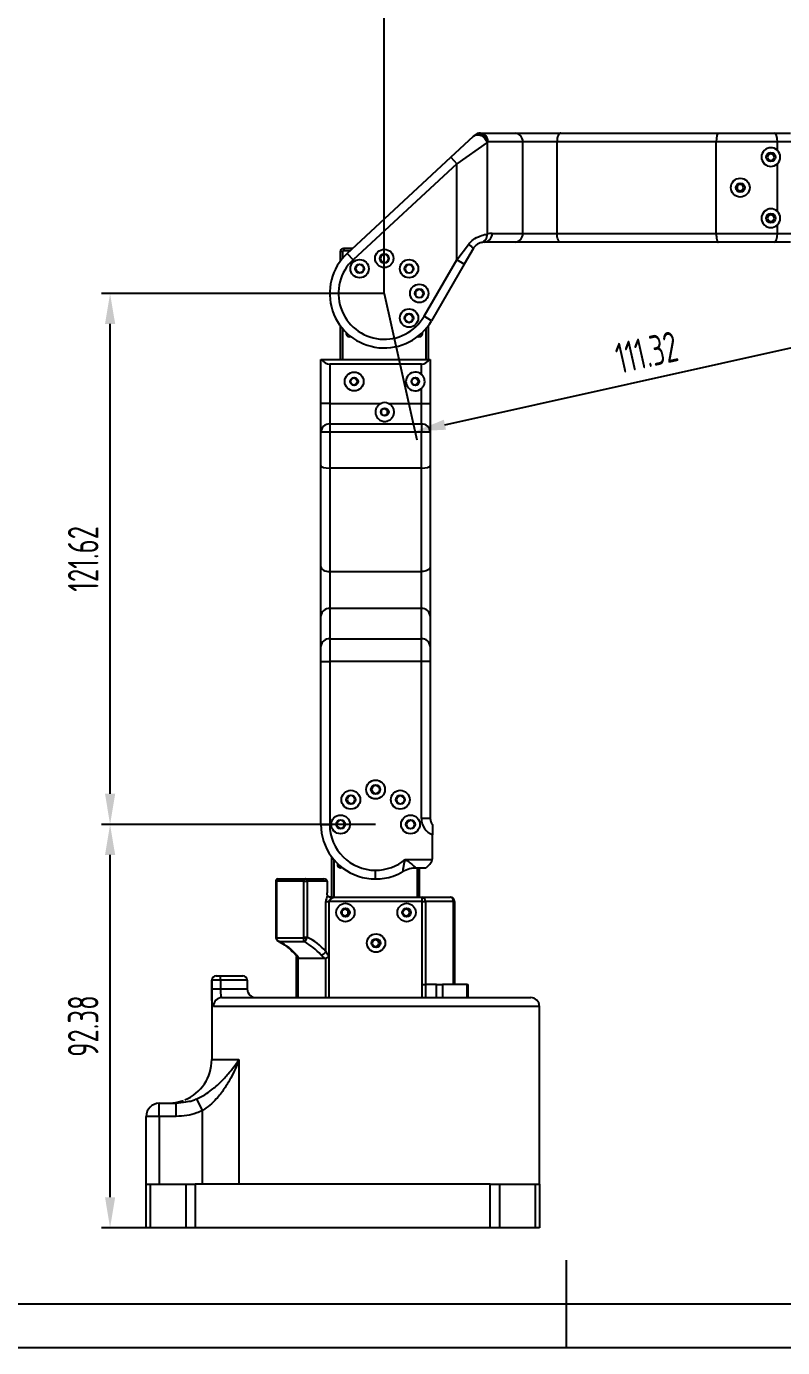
# Model space of a CAD drawing. Header units: millimetres. Extents: x 93 to 933, y 68 to 662.
# Drawn here: x 389 to 562.1, y 68.2 to 370.7 of the extents above; entities that cross this region are included whole.
import ezdxf

# ---------------------------------------------------------------- set-up
doc = ezdxf.new("R2010")
doc.units = ezdxf.units.MM
doc.header["$PDSIZE"] = -1
for name, color, linetype in [('1轮廓实线层', 7, 'Continuous'), ('2细线层', 4, 'Continuous'), ('7标注层', 4, 'Continuous'), ('图框层', 7, 'Continuous')]:
    doc.layers.add(name, color=color, linetype=linetype)
doc.styles.add('PC_TEXTSTYLE', font='ISOCP.SHX', dxfattribs={"width": 0.707, "bigfont": 'GBCBIG.SHX'})
doc.dimstyles.new('GB_LINEAR', dxfattribs={"dimtxt": 3.5, "dimasz": 3.5, "dimexe": 1, "dimexo": 0, "dimgap": 1.5, "dimtad": 1, "dimdsep": 46, "dimtxsty": 'PC_TEXTSTYLE', "dimcen": 0, "dimclrd": 256, "dimclrt": 3, "dimadec": 0, "dimazin": 2, "dimtp": 0.1, "dimtm": 0.1, "dimtfac": 0.71, "dimtdec": 3, "dimtmove": 0, "dimatfit": 3, "dimfxl": 1, "dimtfill": 1, "dimarcsym": 0})

# ---------------------------------------------------------------- blocks, each defined once
blk = doc.blocks.new('ZwmFrameMain_A3^_^无分区图框^_^landscape')
at = {"layer": '1轮廓实线层'}
for p, q in [((185, -5), (185, 5)), ((0, 0), (390, 0))]:
    blk.add_line(p, q, dxfattribs=at)
at = {"layer": '2细线层'}
blk.add_line((-25, -5), (395, -5), dxfattribs=at)
blk = doc.blocks.new('*D8')
at = {"layer": '7标注层', "color": 0, "lineweight": -2}
for p, q in [((468.96, 187.99), (406.19, 187.99)), ((472.97, 95.61), (406.19, 95.61))]:
    blk.add_line(p, q, dxfattribs=at)
at = {"layer": '7标注层', "lineweight": -2}
blk.add_line((408.19, 102.61), (408.19, 180.99), dxfattribs=at)
at = {"layer": '7标注层'}
for points in [[(409.36, 180.99), (407.03, 180.99), (408.19, 187.99)], [(407.03, 102.61), (409.36, 102.61), (408.19, 95.61)]]:
    blk.add_solid(points, dxfattribs=at)
at = {"layer": 'Defpoints', "color": 0}
for p in [(408.19, 187.99), (468.96, 187.99), (472.97, 95.61)]:
    blk.add_point(p, dxfattribs=at)
at = {"layer": '7标注层', "color": 3, "insert": (402.04, 141.8), "char_height": 7, "attachment_point": 5, "rotation": 90, "style": 'PC_TEXTSTYLE', "bg_fill": 3, "box_fill_scale": 1.1, "bg_fill_color": 257, "bg_fill_transparency": 0}
blk.add_mtext('92.38', dxfattribs=at)
blk = doc.blocks.new('*D9')
at = {"layer": '7标注层', "color": 0, "lineweight": -2}
for p, q in [((470.96, 309.6), (406.19, 309.6)), ((468.96, 187.99), (406.19, 187.99))]:
    blk.add_line(p, q, dxfattribs=at)
at = {"layer": '7标注层', "lineweight": -2}
blk.add_line((408.19, 194.99), (408.19, 302.6), dxfattribs=at)
at = {"layer": '7标注层'}
for points in [[(409.36, 302.6), (407.03, 302.6), (408.19, 309.6)], [(407.03, 194.99), (409.36, 194.99), (408.19, 187.99)]]:
    blk.add_solid(points, dxfattribs=at)
at = {"layer": 'Defpoints', "color": 0}
for p in [(408.19, 309.6), (470.96, 309.6), (468.96, 187.99)]:
    blk.add_point(p, dxfattribs=at)
at = {"layer": '7标注层', "color": 3, "insert": (402.04, 248.79), "char_height": 7, "attachment_point": 5, "rotation": 90, "style": 'PC_TEXTSTYLE', "bg_fill": 3, "box_fill_scale": 1.1, "bg_fill_color": 257, "bg_fill_transparency": 0}
blk.add_mtext('121.62', dxfattribs=at)
blk = doc.blocks.new('*D10')
at = {"layer": '7标注层', "color": 0, "lineweight": -2}
for p, q in [((470.95, 309.6), (470.95, 415.88)), ((579.61, 333.82), (579.61, 415.88))]:
    blk.add_line(p, q, dxfattribs=at)
at = {"layer": '7标注层', "lineweight": -2}
blk.add_line((477.95, 413.88), (572.61, 413.88), dxfattribs=at)
at = {"layer": '7标注层'}
for points in [[(477.95, 415.04), (477.95, 412.71), (470.95, 413.88)], [(572.61, 412.71), (572.61, 415.04), (579.61, 413.88)]]:
    blk.add_solid(points, dxfattribs=at)
at = {"layer": 'Defpoints', "color": 0}
for p in [(579.61, 413.88), (579.61, 333.82), (470.95, 309.6)]:
    blk.add_point(p, dxfattribs=at)
at = {"layer": '7标注层', "color": 3, "insert": (525.28, 420.03), "char_height": 7, "attachment_point": 5, "style": 'PC_TEXTSTYLE', "bg_fill": 3, "box_fill_scale": 1.1, "bg_fill_color": 257, "bg_fill_transparency": 0}
blk.add_mtext('108.69', dxfattribs=at)
blk = doc.blocks.new('*D14')
at = {"layer": '7标注层', "color": 0, "lineweight": -2}
for p, q in [((579.61, 333.82), (587.09, 300.27)), ((470.95, 309.6), (478.43, 276.05))]:
    blk.add_line(p, q, dxfattribs=at)
at = {"layer": '7标注层', "lineweight": -2}
blk.add_line((484.83, 279.52), (579.82, 300.7), dxfattribs=at)
at = {"layer": '7标注层'}
for points in [[(580.08, 299.56), (579.57, 301.84), (586.66, 302.22)], [(484.58, 280.66), (485.08, 278.38), (478, 278)]]:
    blk.add_solid(points, dxfattribs=at)
at = {"layer": 'Defpoints', "color": 0}
for p in [(579.61, 333.82), (470.95, 309.6), (586.66, 302.22)]:
    blk.add_point(p, dxfattribs=at)
at = {"layer": '7标注层', "color": 3, "insert": (530.99, 296.11), "char_height": 7, "attachment_point": 5, "rotation": 12.5656, "style": 'PC_TEXTSTYLE', "bg_fill": 3, "box_fill_scale": 1.1, "bg_fill_color": 257, "bg_fill_transparency": 0}
blk.add_mtext('111.32', dxfattribs=at)

msp = doc.modelspace()

# ---------------------------------------------------------------- linework, layer by layer
at = {"color": 7, "linetype": 'Continuous', "lineweight": 25}
for p, q in [((486.179, 340.772), (491.375, 345.593)), ((491.375, 345.593), (491.583, 345.786)), ((492.943, 346.32), (500.907, 346.32)), ((500.907, 346.32), (511.344, 346.32)), ((511.344, 346.32), (547.399, 346.32)), ((547.399, 346.32), (560.109, 346.32)), ((560.109, 346.32), (563.937, 346.32)), ((494.468, 344.127), (487.539, 339.306)), ((494.675, 344.32), (494.468, 344.127)), ((494.468, 344.127), (494.468, 323.184)), ((502.639, 344.32), (494.675, 344.32)), ((502.639, 323.32), (502.639, 344.32)), ((510.467, 344.32), (502.639, 344.32)), ((510.467, 344.32), (510.467, 323.32)), ((546.937, 344.32), (510.467, 344.32)), ((546.937, 323.32), (546.937, 344.32)), ((560.937, 344.32), (546.937, 344.32)), ((560.937, 342.36), (560.937, 344.32)), ((565.352, 344.32), (560.937, 344.32)), ((462.457, 318.764), (486.179, 340.772)), ((487.539, 339.306), (463.817, 317.298)), ((486.179, 340.772), (487.539, 339.306)), ((487.539, 317.32), (487.539, 339.306)), ((560.937, 328.36), (560.937, 339.279)), ((560.937, 323.32), (560.937, 325.279)), ((487.539, 317.32), (490.234, 320.82)), ((493.532, 321.298), (493.176, 321.231)), ((500.907, 321.32), (493.89, 321.32)), ((495.622, 323.32), (502.639, 323.32)), ((511.344, 321.32), (500.907, 321.32)), ((502.639, 323.32), (510.467, 323.32)), ((510.467, 323.32), (546.937, 323.32)), ((547.399, 321.32), (511.344, 321.32)), ((546.937, 323.32), (560.937, 323.32)), ((560.109, 321.32), (547.399, 321.32)), ((563.937, 321.32), (560.109, 321.32)), ((560.937, 323.32), (565.352, 323.32)), ((460.958, 317.1), (460.958, 319.225)), ((461.458, 317.724), (461.458, 319.225)), ((461.658, 319.925), (461.658, 319.425)), ((461.658, 319.925), (463.708, 319.925)), ((461.658, 319.425), (463.17, 319.425)), ((462.457, 318.764), (463.817, 317.298)), ((491.292, 319.82), (489.272, 316.32)), ((480.052, 304.35), (487.539, 317.32)), ((489.272, 316.32), (481.784, 303.35)), ((489.272, 316.32), (487.539, 317.32)), ((481.784, 303.35), (480.052, 304.35)), ((460.958, 294.425), (460.958, 302.1)), ((461.458, 294.425), (461.458, 301.476)), ((480.458, 301.476), (480.458, 294.425)), ((480.958, 302.1), (480.958, 294.425)), ((456.458, 294.425), (456.726, 294.425)), ((456.458, 284.416), (456.458, 294.425)), ((456.726, 294.425), (481.19, 294.425)), ((481.19, 294.425), (481.458, 294.425)), ((481.458, 294.425), (481.458, 284.416)), ((458.458, 293.425), (458.458, 284.416)), ((479.458, 293.425), (458.458, 293.425)), ((479.458, 291.057), (479.458, 293.425)), ((479.458, 284.416), (479.458, 287.794)), ((458.458, 284.416), (456.458, 284.416)), ((456.458, 277.805), (456.458, 284.416)), ((458.458, 284.416), (458.458, 279.694)), ((458.458, 284.416), (470.246, 284.416)), ((471.87, 284.416), (479.458, 284.416)), ((479.458, 279.694), (479.458, 284.416)), ((479.458, 284.416), (481.458, 284.416)), ((481.458, 284.416), (481.458, 277.805)), ((458.458, 279.694), (458.458, 277.805)), ((458.458, 279.694), (479.458, 279.694)), ((479.458, 279.694), (479.458, 277.805)), ((456.458, 270.155), (456.458, 277.805)), ((458.458, 277.805), (456.458, 277.805)), ((458.458, 277.805), (458.458, 269.565)), ((479.458, 277.805), (458.458, 277.805)), ((479.458, 269.565), (479.458, 277.805)), ((481.458, 277.805), (479.458, 277.805)), ((481.458, 277.805), (481.458, 270.155)), ((456.458, 246.969), (456.458, 270.155)), ((458.458, 269.565), (458.458, 245.883)), ((479.458, 269.565), (458.458, 269.565)), ((479.458, 245.883), (479.458, 269.565)), ((481.458, 270.155), (481.458, 246.969)), ((456.458, 235.699), (456.458, 246.969)), ((458.458, 245.883), (479.458, 245.883)), ((458.458, 245.883), (458.458, 237.431)), ((479.458, 237.431), (479.458, 245.883)), ((481.458, 246.969), (481.458, 235.699)), ((458.458, 237.431), (458.458, 230.496)), ((479.458, 237.431), (458.458, 237.431)), ((479.458, 230.496), (479.458, 237.431)), ((456.458, 228.764), (456.458, 235.699)), ((481.458, 235.699), (481.458, 228.764)), ((458.458, 230.496), (458.458, 225.3)), ((458.458, 230.496), (479.458, 230.496)), ((479.458, 225.3), (479.458, 230.496)), ((456.458, 225.3), (456.458, 228.764)), ((481.458, 228.764), (481.458, 225.3)), ((456.458, 225.3), (458.458, 225.3)), ((456.458, 187.985), (456.458, 225.3)), ((479.458, 225.3), (458.458, 225.3)), ((458.458, 225.3), (458.458, 187.985)), ((479.458, 189.308), (479.458, 225.3)), ((481.458, 225.3), (479.458, 225.3)), ((481.458, 225.3), (481.458, 189.308)), ((456.458, 187.985), (458.458, 187.985)), ((481.458, 189.308), (479.458, 189.308)), ((481.958, 180.314), (481.958, 185.6)), ((458.958, 171.31), (458.958, 180.485)), ((459.458, 171.31), (459.458, 179.861)), ((475.759, 179.985), (481.931, 179.985)), ((481.372, 178.899), (480.458, 177.985)), ((446.616, 175.51), (452.909, 175.51)), ((452.909, 175.51), (457.151, 175.51)), ((468.958, 175.485), (468.958, 177.485)), ((480.458, 177.985), (478.245, 177.985)), ((478.458, 177.985), (478.458, 171.31)), ((478.958, 177.985), (478.958, 171.31)), ((446.116, 175.01), (446.116, 162.197)), ((452.555, 175.01), (446.262, 175.01)), ((446.262, 175.01), (446.262, 162.197)), ((452.555, 175.01), (453.262, 175.01)), ((452.555, 162.197), (452.555, 175.01)), ((453.262, 175.01), (453.262, 162.197)), ((457.858, 175.01), (453.262, 175.01)), ((457.858, 175.01), (457.858, 172.289)), ((457.565, 158.908), (457.565, 170.31)), ((457.565, 170.31), (458.272, 170.31)), ((458.272, 170.31), (458.272, 157.705)), ((479.644, 170.31), (458.272, 170.31)), ((458.448, 171.31), (479.644, 171.31)), ((479.644, 170.31), (479.644, 171.31)), ((479.644, 171.31), (486.058, 171.31)), ((479.644, 151.31), (479.644, 170.31)), ((479.644, 170.31), (480.351, 170.31)), ((480.351, 170.31), (480.351, 151.31)), ((486.765, 170.31), (480.351, 170.31)), ((486.765, 151.31), (486.765, 170.31)), ((486.765, 170.31), (487.058, 170.31)), ((487.058, 170.31), (487.058, 168.251)), ((446.262, 162.197), (446.283, 162.018)), ((446.283, 162.018), (452.534, 162.018)), ((446.759, 161.176), (446.786, 161.161)), ((452.663, 161.081), (447.077, 161.081)), ((452.534, 162.018), (452.555, 162.197)), ((452.555, 162.197), (453.262, 162.197)), ((453.262, 162.197), (453.182, 161.859)), ((487.058, 161.369), (487.058, 151.31)), ((450.858, 148.31), (450.858, 157.705)), ((458.272, 157.705), (458.272, 148.31)), ((451.151, 157.307), (451.151, 148.31)), ((451.342, 157.263), (451.151, 157.307)), ((457.375, 157.263), (451.342, 157.263)), ((457.565, 157.307), (457.375, 157.263)), ((457.565, 148.31), (457.565, 157.307)), ((431.458, 152.31), (431.458, 134.11)), ((431.473, 150.31), (431.473, 152.31)), ((433.472, 152.31), (431.473, 152.31)), ((432.458, 153.31), (432.473, 153.31)), ((432.473, 153.31), (433.472, 153.31)), ((433.472, 152.31), (433.472, 153.31)), ((433.472, 153.31), (438.578, 153.31)), ((433.472, 152.31), (433.472, 150.31)), ((439.578, 152.31), (433.472, 152.31)), ((439.578, 152.31), (439.578, 150.31)), ((479.644, 148.31), (479.644, 151.31)), ((479.644, 151.31), (480.351, 151.31)), ((480.351, 151.31), (480.351, 148.31)), ((482.887, 151.31), (480.351, 151.31)), ((482.887, 148.31), (482.887, 151.31)), ((482.887, 151.31), (484.301, 151.31)), ((484.301, 151.31), (484.301, 148.31)), ((489.887, 151.31), (484.301, 151.31)), ((489.887, 148.31), (489.887, 151.31)), ((489.887, 151.31), (490.18, 151.31)), ((490.18, 148.31), (490.18, 151.31)), ((431.473, 150.31), (433.472, 150.31)), ((433.472, 150.31), (439.578, 150.31)), ((433.812, 148.31), (504.458, 148.31)), ((506.458, 105.61), (506.458, 146.31)), ((437.679, 134.11), (437.679, 105.61)), ((419.458, 121.11), (419.458, 124.11)), ((419.458, 124.11), (423.329, 124.11)), ((423.329, 124.11), (425.539, 124.477)), ((423.329, 121.11), (423.329, 124.11)), ((429.337, 122.445), (428.081, 125.137)), ((416.458, 105.61), (416.458, 121.11)), ((419.458, 121.11), (416.458, 121.11)), ((419.458, 121.11), (419.458, 105.61)), ((423.329, 121.11), (419.458, 121.11)), ((429.337, 105.61), (429.337, 122.445)), ((416.458, 95.61), (416.458, 105.61)), ((416.458, 105.61), (417.337, 105.61)), ((417.337, 105.61), (417.337, 95.61)), ((417.337, 105.61), (425.58, 105.61)), ((425.58, 95.61), (425.58, 105.61)), ((425.58, 105.61), (427.701, 105.61)), ((427.701, 105.61), (427.701, 95.61)), ((495.216, 105.61), (427.701, 105.61)), ((495.216, 95.61), (495.216, 105.61)), ((495.216, 105.61), (497.337, 105.61)), ((497.337, 105.61), (497.337, 95.61)), ((497.337, 105.61), (505.58, 105.61)), ((505.58, 95.61), (505.58, 105.61)), ((505.58, 105.61), (506.458, 105.61)), ((506.458, 105.61), (506.458, 95.61)), ((417.337, 95.61), (416.458, 95.61)), ((425.58, 95.61), (417.337, 95.61)), ((427.701, 95.61), (425.58, 95.61)), ((495.216, 95.61), (427.701, 95.61)), ((497.337, 95.61), (495.216, 95.61)), ((505.58, 95.61), (497.337, 95.61)), ((506.458, 95.61), (505.58, 95.61))]:
    msp.add_line(p, q, dxfattribs=at)
at = {"color": 8, "linetype": 'Continuous', "lineweight": 25}
for p, q in [((446.116, 175.01), (446.262, 175.01)), ((446.116, 162.197), (446.262, 162.197)), ((431.473, 152.31), (431.458, 152.31)), ((506.458, 146.31), (431.832, 146.31)), ((431.458, 134.11), (437.679, 134.11))]:
    msp.add_line(p, q, dxfattribs=at)
at = {"color": 7, "linetype": 'Continuous', "lineweight": 25, "flags": 128}
for points in [[(491.375, 345.593), (491.739, 345.828), (492.178, 345.936), (492.659, 345.907), (493.146, 345.744), (493.601, 345.46), (493.992, 345.076), (494.288, 344.62), (494.468, 344.127)], [(491.583, 345.786), (491.947, 346.021), (492.386, 346.128), (492.867, 346.099), (493.353, 345.937), (493.809, 345.653), (494.2, 345.268), (494.496, 344.812), (494.675, 344.32)], [(511.344, 346.32), (511.173, 346.281), (511.008, 346.167), (510.856, 345.982), (510.724, 345.734), (510.614, 345.431), (510.533, 345.085), (510.483, 344.71), (510.467, 344.32)], [(511.344, 321.32), (511.173, 321.358), (511.008, 321.472), (510.856, 321.657), (510.724, 321.905), (510.614, 322.208), (510.533, 322.554), (510.483, 322.929), (510.467, 323.32)], [(461.458, 319.225), (461.178, 319.225), (460.958, 319.225)], [(462.958, 299.675), (463.245, 299.732), (463.271, 299.743)], [(478.646, 299.743), (478.671, 299.732), (478.958, 299.675)], [(456.458, 246.969), (456.497, 246.757), (456.611, 246.553), (456.795, 246.366), (457.044, 246.201), (457.347, 246.066), (457.693, 245.966), (458.068, 245.904), (458.458, 245.883)], [(481.458, 246.969), (481.42, 246.757), (481.306, 246.553), (481.121, 246.366), (480.872, 246.201), (480.569, 246.066), (480.224, 245.966), (479.848, 245.904), (479.458, 245.883)], [(460.958, 178.06), (461.245, 178.117), (461.271, 178.128)]]:
    msp.add_lwpolyline(points, dxfattribs=at)
at = {"color": 8, "linetype": 'Continuous', "lineweight": 25, "flags": 128}
msp.add_lwpolyline([(446.283, 162.018), (446.228, 161.989), (446.187, 161.961), (446.16, 161.935), (446.15, 161.912), (446.15, 161.901)], dxfattribs=at)
at = {"color": 7, "linetype": 'Continuous', "lineweight": 25}
for centre, radius in [((559.437, 340.82), 1.05), ((552.437, 333.82), 2.15), ((552.437, 333.82), 1.05), ((559.437, 326.82), 1.05), ((470.958, 317.6), 2.1), ((470.958, 317.6), 1.05), ((465.301, 315.257), 2.1), ((465.301, 315.257), 1.05), ((476.615, 315.257), 2.1), ((476.615, 315.257), 1.05), ((478.958, 309.6), 2.1), ((478.958, 309.6), 1.05), ((476.615, 303.943), 2.1), ((476.615, 303.943), 1.05), ((464.058, 289.425), 2.15), ((464.058, 289.425), 0.9), ((478.058, 289.425), 0.9), ((471.058, 282.425), 0.9), ((468.958, 195.985), 2.15), ((468.958, 195.985), 1.05), ((463.301, 193.642), 2.15), ((463.301, 193.642), 1.05), ((474.615, 193.642), 2.15), ((474.615, 193.642), 1.05), ((460.958, 187.985), 2.15), ((460.958, 187.985), 1.05), ((476.958, 187.985), 2.15), ((476.958, 187.985), 1.05), ((462.058, 167.81), 2.1), ((476.058, 167.81), 2.1), ((462.058, 167.81), 1), ((476.058, 167.81), 1), ((469.058, 160.81), 2.1), ((469.058, 160.81), 1)]:
    msp.add_circle(centre, radius, dxfattribs=at)
for centre, radius, start, end in [((492.943, 344.32), 2, 90, 132.85378), ((492.799, 344.445), 1.881, 356.18874, 85.59805), ((500.763, 344.445), 1.881, 356.18874, 85.59805), ((559.437, 340.82), 2.15, 45.75928, 314.24072), ((559.437, 340.82), 2.15, 314.24072, 45.75928), ((559.437, 340.82), 0.75, 0, 180), ((559.437, 340.82), 0.75, 180, 0), ((552.437, 333.82), 0.75, 0, 180), ((552.437, 333.82), 0.75, 180, 0), ((559.437, 326.82), 2.15, 45.75928, 314.24072), ((559.437, 326.82), 0.75, 0, 180), ((559.437, 326.82), 0.75, 180, 0), ((559.437, 326.82), 2.15, 314.24072, 45.75928), ((489.438, 318.917), 2.063, 25.95706, 67.29729), ((492.672, 322.969), 1.808, 286.88816, 6.84447), ((493.89, 318.32), 3, 90, 103.35243), ((493.746, 323.195), 1.881, 274.40195, 3.81126), ((495.622, 318.32), 5, 90, 103.35243), ((500.763, 323.195), 1.881, 274.40195, 3.81126), ((470.958, 309.6), 12.5, 132.85378, 330), ((461.658, 319.225), 0.2, 89.99871, 180.00011), ((471.002, 317.6), 0.9, 89.68921, 269.68921), ((471.002, 317.6), 0.9, 269.68921, 89.68921), ((470.958, 309.6), 10.5, 132.85378, 330), ((465.332, 315.288), 0.9, 359.68921, 179.68921), ((465.332, 315.288), 0.9, 179.68921, 359.68921), ((476.646, 315.226), 0.9, 359.68921, 179.68921), ((476.646, 315.226), 0.9, 179.68921, 359.68921), ((478.958, 309.557), 0.9, 89.68921, 269.68921), ((478.958, 309.557), 0.9, 269.68921, 89.68921), ((476.584, 303.913), 0.9, 359.68921, 179.68921), ((476.584, 303.913), 0.9, 179.68921, 359.68921), ((462.958, 300.425), 0.75, 163.18913, 270), ((478.958, 300.425), 0.75, 270, 16.81087), ((458.458, 295.425), 2, 210, 270), ((479.458, 295.425), 2, 270, 330), ((478.058, 289.425), 2.15, 49.37067, 310.62933), ((463.958, 289.425), 0.75, 90, 270), ((463.958, 289.425), 0.75, 270, 90), ((477.958, 289.425), 0.75, 90, 270), ((477.958, 289.425), 0.75, 270, 90), ((471.058, 282.425), 2.15, 67.80451, 112.19549), ((470.958, 282.425), 0.75, 90, 270), ((470.958, 282.425), 0.75, 270, 90), ((458.404, 277.748), 1.947, 88.41119, 178.31776), ((479.512, 277.748), 1.947, 1.68224, 91.58881), ((458.333, 235.555), 1.881, 86.18874, 175.59805), ((479.583, 235.555), 1.881, 4.40195, 93.81126), ((458.333, 228.619), 1.881, 86.18874, 175.59805), ((479.583, 228.619), 1.881, 4.40195, 93.81126), ((469.002, 195.985), 0.9, 89.68921, 269.68921), ((469.002, 195.985), 0.9, 269.68921, 89.68921), ((463.332, 193.673), 0.9, 359.68921, 179.68921), ((463.332, 193.673), 0.9, 179.68921, 359.68921), ((474.646, 193.611), 0.9, 359.68921, 179.68921), ((474.646, 193.611), 0.9, 179.68921, 359.68921), ((468.958, 187.985), 12.5, 180, 251.33708), ((468.958, 187.985), 10.5, 180, 270), ((460.958, 188.028), 0.9, 89.68921, 269.68921), ((460.958, 188.028), 0.9, 269.68921, 89.68921), ((476.958, 187.942), 0.9, 89.68921, 269.68921), ((476.958, 187.942), 0.9, 269.68921, 89.68921), ((483.458, 189.308), 4, 180, 247.97569), ((483.458, 189.308), 2, 180, 221.40962), ((460.958, 178.81), 0.75, 163.18913, 270), ((468.958, 187.985), 10.5, 270, 310.36759), ((479.958, 180.314), 2, 350.54845, 0), ((446.616, 175.01), 0.5, 90, 180), ((446.704, 175.073), 0.446, 101.42175, 188.04947), ((452.997, 175.073), 0.446, 101.42175, 188.04947), ((452.82, 175.073), 0.446, 351.95053, 78.57825), ((468.958, 187.985), 12.5, 251.33708, 270), ((468.958, 187.985), 12.5, 270, 288.66292), ((468.958, 187.985), 12.5, 288.66292, 300.13272), ((478.245, 171.985), 6, 90, 120.13272), ((459.565, 170.31), 2, 139.52148, 180), ((479.467, 170.435), 0.893, 351.95053, 78.57825), ((485.882, 170.435), 0.893, 351.95053, 78.57825), ((486.058, 170.31), 1, 360, 90), ((461.958, 167.81), 0.75, 90, 270), ((461.958, 167.81), 0.75, 270, 90), ((475.958, 167.81), 0.75, 90, 270), ((475.958, 167.81), 0.75, 270, 90), ((440.567, 148.944), 13.773, 41.77361, 61.79273), ((453.303, 163.746), 1.891, 246.01539, 266.32715), ((446.153, 148.944), 13.773, 41.77361, 61.79273), ((446.9, 149.411), 14.281, 41.68484, 63.54507), ((468.958, 160.81), 0.75, 90, 270), ((468.958, 160.81), 0.75, 270, 90), ((456.24, 159.605), 1.498, 277.07681, 332.27759), ((432.458, 152.31), 1, 90, 180), ((432.473, 152.31), 1, 90.01137, 180.01137), ((438.578, 152.31), 1, 0, 90), ((433.822, 146.32), 1.99, 90.28844, 180.28556), ((441.578, 150.31), 2, 180, 270), ((504.458, 146.31), 2, 0, 90), ((421.458, 134.11), 10, 292.58391, 0), ((419.458, 121.11), 3, 90, 180)]:
    msp.add_arc(centre, radius, start, end, dxfattribs=at)
at = {"color": 8, "linetype": 'Continuous', "lineweight": 25}
msp.add_arc((450.815, 158.516), 0.398, 225.16582, 273.41555, dxfattribs=at)
at = {"color": 7, "linetype": 'Continuous', "lineweight": 25}
for centre, major_axis, ratio, start_param, end_param in [((547.399, 344.32), (0, 2), 0.2309615, 0, 1.5707963), ((560.109, 344.32), (0, 2), 0.4142136, 4.712389, 6.2831853), ((547.399, 323.32), (0, 2), 0.2309615, 1.5707963, 3.1415927), ((560.109, 323.32), (0, 2), 0.4142136, 3.1415927, 4.712389), ((458.458, 270.155), (2, 0), 0.2949617, 3.1415927, 4.712389), ((479.458, 270.155), (2, 0), 0.2949617, 4.712389, 6.2831853), ((457.151, 175.01), (-0.707, 0), 0.7071068, 3.1415927, 4.712389), ((458.272, 170.31), (2, 0), 0.5, 1.0471976, 1.5707963), ((460.272, 170.31), (2, 0), 0.5, 2.0943951, 3.1415927)]:
    msp.add_ellipse(centre, major_axis=major_axis, ratio=ratio, start_param=start_param, end_param=end_param, dxfattribs=at)
for points, knots in [([(490.234, 320.82), (490.316, 320.921), (490.747, 321.452), (491.783, 322.269), (493.29, 322.939), (494.071, 323.102), (494.468, 323.184)], [0, 0, 0, 0, 0.0644948, 0.3369972, 0.6632448, 1, 1, 1, 1]), ([(493.198, 321.238), (493.026, 321.192), (492.705, 321.106), (492.011, 320.71), (491.521, 320.197), (491.329, 319.88), (491.292, 319.82)], [0, 0, 0, 0, 0.3684971, 0.6881213, 0.9399049, 1, 1, 1, 1]), ([(460.607, 302.592), (460.538, 302.697), (460.399, 302.907), (460.225, 303.192), (460.102, 303.403), (460.05, 303.496), (460.046, 303.503), (460.045, 303.505)], [0, 0, 0, 0, 0.2319955, 0.4640459, 0.6928179, 0.9067474, 1, 1, 1, 1]), ([(479.458, 287.794), (479.622, 287.964), (479.948, 288.303), (480.2, 288.979), (480.231, 289.693), (480.028, 290.373), (479.727, 290.813), (479.505, 291.014), (479.458, 291.057)], [0, 0, 0, 0, 0.18973169, 0.37889741, 0.57464951, 0.757054, 0.94863177, 1, 1, 1, 1]), ([(470.246, 284.416), (470.035, 284.305), (469.613, 284.083), (469.165, 283.518), (468.92, 282.874), (468.887, 282.207), (469.054, 281.551), (469.448, 280.932), (469.984, 280.52), (470.555, 280.318), (471.013, 280.261), (471.491, 280.301), (472.04, 280.477), (472.581, 280.85), (473.018, 281.44), (473.232, 282.149), (473.198, 282.891), (472.93, 283.559), (472.471, 284.105), (472.068, 284.314), (471.87, 284.416)], [0, 0, 0, 0, 0.055109, 0.1102701, 0.1640365, 0.2174299, 0.2752157, 0.3428593, 0.4230133, 0.4629495, 0.4965917, 0.5303301, 0.573175, 0.6407046, 0.7119593, 0.7799243, 0.8374036, 0.8950661, 0.9484942, 1, 1, 1, 1]), ([(481.958, 187.985), (481.958, 187.961), (481.958, 187.914), (481.958, 187.553), (481.958, 186.987), (481.958, 186.273), (481.958, 185.792), (481.958, 185.6)], [0, 0, 0, 0, 0.1632005, 0.3248156, 0.5761534, 0.8300926, 1, 1, 1, 1]), ([(475.233, 177.174), (475.233, 177.175), (475.234, 177.179), (475.24, 177.244), (475.262, 177.439), (475.292, 177.689), (475.373, 178.253), (475.481, 178.853), (475.607, 179.402), (475.686, 179.716), (475.73, 179.881), (475.754, 179.966), (475.758, 179.982), (475.759, 179.985)], [0, 0, 0, 0, 0.0216411, 0.1828965, 0.1938047, 0.3754519, 0.4915423, 0.7361306, 0.8659688, 0.9317061, 0.9868541, 0.9976118, 1, 1, 1, 1]), ([(475.759, 179.985), (475.762, 179.983), (475.776, 179.974), (475.852, 179.921), (475.999, 179.82), (476.276, 179.622), (476.767, 179.256), (477.289, 178.832), (477.785, 178.405), (478.037, 178.177), (478.195, 178.032), (478.242, 177.988), (478.245, 177.985), (478.245, 177.985)], [0, 0, 0, 0, 0.0022363, 0.0125618, 0.0669626, 0.1315351, 0.2593912, 0.5139178, 0.6342381, 0.8158313, 0.862724, 0.9797432, 1, 1, 1, 1]), ([(481.372, 178.899), (481.496, 179.044), (481.725, 179.312), (481.88, 179.717), (481.922, 179.937), (481.931, 179.985)], [0, 0, 0, 0, 0.47845, 0.8854671, 1, 1, 1, 1]), ([(458.044, 171.608), (457.996, 171.7), (457.9, 171.883), (457.861, 172.133), (457.859, 172.267), (457.858, 172.289)], [0, 0, 0, 0, 0.4568859, 0.9137309, 1, 1, 1, 1]), ([(459.272, 171.176), (459.271, 171.176), (459.174, 171.176), (458.903, 171.188), (458.542, 171.256), (458.214, 171.407), (458.101, 171.541), (458.044, 171.608)], [0, 0, 0, 0, 0.0038407, 0.2070504, 0.582383, 0.7904083, 1, 1, 1, 1]), ([(487.058, 168.251), (487.046, 167.591), (487.018, 166.128), (487.004, 163.81), (487.04, 162.187), (487.058, 161.369)], [0, 0, 0, 0, 0.2895965, 0.6417152, 1, 1, 1, 1]), ([(446.116, 162.227), (446.116, 162.197), (446.115, 162.074), (446.141, 161.954), (446.16, 161.864)], [0, 0, 0, 0, 0.2490321, 1, 1, 1, 1]), ([(446.164, 161.905), (446.173, 161.857), (446.197, 161.712), (446.349, 161.496), (446.542, 161.299), (446.702, 161.226), (446.759, 161.201)], [0, 0, 0, 0, 0.1514568, 0.4559857, 0.8047297, 1, 1, 1, 1]), ([(447.077, 161.081), (447.075, 161.082), (447.069, 161.083), (447.059, 161.087), (447.042, 161.093), (447.011, 161.105), (446.977, 161.12), (446.91, 161.151), (446.772, 161.227), (446.559, 161.401), (446.356, 161.684), (446.306, 161.913), (446.283, 162.018)], [0, 0, 0, 0, 0.0048741, 0.0140349, 0.0261658, 0.0488219, 0.0913576, 0.116315, 0.222082, 0.4633287, 0.7527031, 1, 1, 1, 1]), ([(446.786, 161.161), (446.964, 161.069), (447.674, 160.703), (448.837, 159.88), (449.89, 158.929), (450.426, 158.35), (450.533, 158.236)], [0, 0, 0, 0, 0.13333372, 0.53289935, 0.90739459, 1, 1, 1, 1]), ([(452.663, 161.081), (452.662, 161.082), (452.66, 161.083), (452.657, 161.087), (452.652, 161.093), (452.643, 161.105), (452.633, 161.12), (452.615, 161.151), (452.578, 161.227), (452.532, 161.401), (452.506, 161.684), (452.525, 161.913), (452.534, 162.018)], [0, 0, 0, 0, 0.0048741, 0.0140349, 0.0261658, 0.0488219, 0.0913576, 0.116315, 0.222082, 0.4633287, 0.7527031, 1, 1, 1, 1]), ([(452.663, 161.081), (452.663, 161.081), (452.664, 161.082), (452.665, 161.082), (452.667, 161.083), (452.67, 161.084), (452.676, 161.087), (452.688, 161.094), (452.703, 161.102), (452.732, 161.122), (452.795, 161.173), (452.909, 161.307), (453.055, 161.547), (453.142, 161.761), (453.182, 161.859)], [0, 0, 0, 0, 0.0048874, 0.0053973, 0.0076678, 0.014226, 0.0263992, 0.0490265, 0.0912899, 0.1186062, 0.2251469, 0.4631553, 0.7526615, 1, 1, 1, 1]), ([(450.444, 158.328), (450.512, 158.254), (450.697, 158.055), (450.839, 157.821), (450.856, 157.675), (450.859, 157.704), (450.859, 157.707)], [0, 0, 0, 0, 0.2463697, 0.6666923, 0.969595, 1, 1, 1, 1]), ([(450.838, 158.119), (450.999, 157.916), (451.228, 157.626), (451.315, 157.347), (451.342, 157.263)], [0, 0, 0, 0, 0.6982949, 1, 1, 1, 1]), ([(451.151, 157.307), (451.077, 157.354), (450.928, 157.448), (450.867, 157.595), (450.858, 157.682), (450.858, 157.704), (450.858, 157.705)], [0, 0, 0, 0, 0.4304108, 0.8590016, 0.9919634, 1, 1, 1, 1]), ([(457.375, 157.263), (457.266, 157.347), (456.907, 157.626), (456.623, 157.916), (456.424, 158.119)], [0, 0, 0, 0, 0.3017051, 1, 1, 1, 1]), ([(457.565, 158.908), (457.668, 158.696), (457.866, 158.288), (458.141, 157.894), (458.272, 157.705)], [0, 0, 0, 0, 0.5199499, 1, 1, 1, 1]), ([(458.272, 157.705), (458.27, 157.704), (458.235, 157.682), (458.093, 157.595), (457.841, 157.448), (457.657, 157.354), (457.565, 157.307)], [0, 0, 0, 0, 0.0080366, 0.1409984, 0.5695892, 1, 1, 1, 1]), ([(431.832, 146.31), (431.79, 146.33), (431.684, 146.379), (431.573, 146.856), (431.504, 147.755), (431.477, 148.954), (431.474, 149.86), (431.473, 150.31)], [0, 0, 0, 0, 0.1484049, 0.3660675, 0.580627, 0.7915531, 1, 1, 1, 1]), ([(433.472, 150.31), (433.473, 150.085), (433.476, 149.636), (433.501, 149.036), (433.566, 148.584), (433.673, 148.344), (433.772, 148.32), (433.812, 148.31)], [0, 0, 0, 0, 0.2125281, 0.4251955, 0.6383418, 0.8529817, 1, 1, 1, 1]), ([(428.081, 125.137), (428.682, 125.44), (429.887, 126.047), (431.708, 127.352), (433.524, 128.954), (435.653, 131.275), (436.951, 133.014), (437.676, 134.106), (437.679, 134.11)], [0, 0, 0, 0, 0.1334054, 0.267299, 0.465392, 0.6639444, 0.9986276, 1, 1, 1, 1]), ([(437.679, 134.11), (437.676, 134.104), (437.417, 133.387), (436.848, 131.964), (435.758, 129.72), (434.373, 127.391), (432.749, 125.311), (431.067, 123.624), (429.913, 122.838), (429.337, 122.445)], [0, 0, 0, 0, 0.0014838, 0.1671463, 0.3317083, 0.5302188, 0.7283351, 0.8643789, 1, 1, 1, 1]), ([(421.458, 124.11), (421.861, 124.122), (423.054, 124.158), (424.199, 124.51), (424.958, 124.743)], [0, 0, 0, 0, 0.3373635, 1, 1, 1, 1]), ([(429.337, 122.445), (428.906, 122.26), (427.751, 121.764), (425.736, 121.233), (424.139, 121.151), (423.329, 121.11)], [0, 0, 0, 0, 0.2274953, 0.608237, 1, 1, 1, 1])]:
    msp.add_open_spline(points, degree=3, knots=knots, dxfattribs=at)
msp.add_open_spline([(460.958, 319.225), (460.969, 319.317), (460.99, 319.5), (461.152, 319.732), (461.383, 319.894), (461.567, 319.915), (461.658, 319.925)], degree=3, dxfattribs=at)
at = {"color": 8, "linetype": 'Continuous', "lineweight": 25}
for points, knots in [([(447.077, 161.081), (447.075, 161.081), (447.073, 161.082), (447.07, 161.082), (447.066, 161.083), (447.057, 161.084), (447.041, 161.087), (447.01, 161.094), (446.974, 161.102), (446.905, 161.122), (446.83, 161.145), (446.776, 161.181), (446.756, 161.194)], [0, 0, 0, 0, 0.0172461, 0.0190454, 0.0270571, 0.0501989, 0.0931544, 0.1729986, 0.3221325, 0.4185231, 0.7944709, 1, 1, 1, 1]), ([(425.539, 124.477), (426.049, 124.531), (426.932, 124.624), (427.74, 124.985), (428.081, 125.137)], [0, 0, 0, 0, 0.57773, 1, 1, 1, 1])]:
    msp.add_open_spline(points, degree=3, knots=knots, dxfattribs=at)

# ---------------------------------------------------------------- block references
at = {"layer": '图框层', "xscale": 2, "yscale": 2, "zscale": 2}
msp.add_blockref('ZwmFrameMain_A3^_^无分区图框^_^landscape', (142.63, 78.168), dxfattribs=at)

# ---------------------------------------------------------------- next in the draw order: dimensions: what is measured, and where the dimension line sits
at = {"layer": '7标注层'}
dim = msp.add_linear_dim(base=(408.192129938, 187.98508041), p1=(472.972046165, 95.61008041), p2=(468.958284059, 187.98508041), angle=90, dimstyle='GB_LINEAR', override={"dimscale": 2, "dimgap": 1.5, "dimtad": 1, "dimjust": 0, "dimdec": 2, "dimlfac": 1, "dimse1": 0, "dimse2": 0, "dimsd1": 0, "dimsd2": 0, "dimclrd": 256, "dimclre": 0, "dimtofl": 1, "dimtvp": 0.1}, dxfattribs=at)
dim.commit()
dim.dimension.update_dxf_attribs({"geometry": '*D8', "text_midpoint": (402.0402984, 141.79758041)})

# ---------------------------------------------------------------- next in the draw order: dimensions: what is measured, and where the dimension line sits
dim = msp.add_linear_dim(base=(408.192129938, 309.60008041), p1=(468.958284059, 187.98508041), p2=(470.958284059, 309.60008041), angle=90, dimstyle='GB_LINEAR', override={"dimscale": 2, "dimgap": 1.5, "dimtad": 1, "dimjust": 0, "dimdec": 2, "dimlfac": 1, "dimse1": 0, "dimse2": 0, "dimsd1": 0, "dimsd2": 0, "dimclrd": 256, "dimclre": 0, "dimtofl": 1, "dimtvp": 0.1}, dxfattribs=at)
dim.commit()
dim.dimension.update_dxf_attribs({"geometry": '*D9', "text_midpoint": (402.042129938, 248.79258041)})

# ---------------------------------------------------------------- next in the draw order: dimensions: what is measured, and where the dimension line sits
dim = msp.add_linear_dim(base=(579.612, 413.877), p1=(470.954, 309.6), p2=(579.612, 333.82), text='108.69', dimstyle='GB_LINEAR', override={"dimscale": 2, "dimgap": 1.5, "dimtad": 1, "dimjust": 0, "dimdec": 2, "dimlfac": 1, "dimpost": '<>', "dimse1": 0, "dimse2": 0, "dimsd1": 0, "dimsd2": 0, "dimclrd": 256, "dimclre": 0, "dimtofl": 1, "dimtvp": 0.1}, dxfattribs=at)
dim.commit()
dim.dimension.update_dxf_attribs({"geometry": '*D10', "text_midpoint": (525.283, 420.03)})

# ---------------------------------------------------------------- next in the draw order: dimensions: what is measured, and where the dimension line sits
dim = msp.add_aligned_dim(p1=(470.954, 309.6), p2=(579.612, 333.82), distance=-32.375, dimstyle='GB_LINEAR', override={"dimscale": 2, "dimgap": 1.5, "dimtad": 1, "dimjust": 0, "dimdec": 2, "dimlfac": 1, "dimse1": 0, "dimse2": 0, "dimsd1": 0, "dimsd2": 0, "dimclrd": 256, "dimclre": 0, "dimtofl": 1, "dimtvp": 0.1}, dxfattribs=at)
dim.commit()
dim.dimension.update_dxf_attribs({"geometry": '*D14', "text_midpoint": (530.989, 296.113)})

doc.saveas('drawing.dxf')
